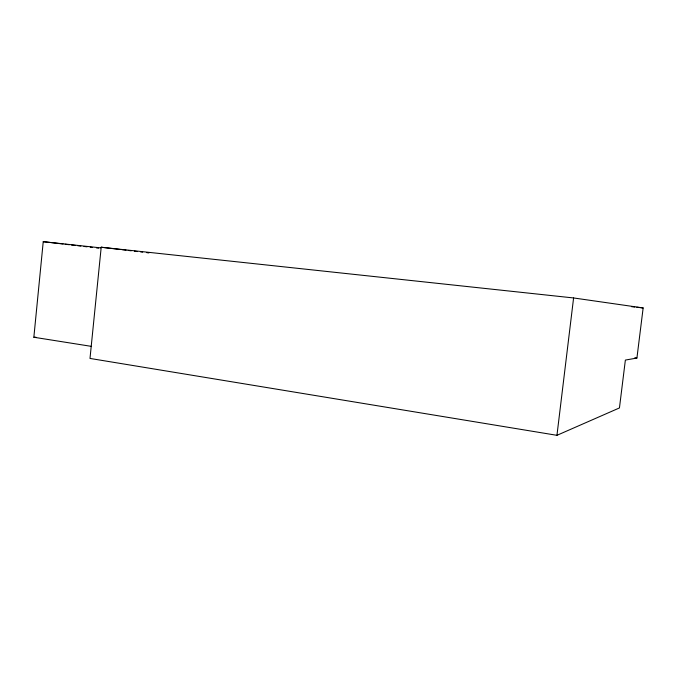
<?xml version="1.0" encoding="UTF-8"?>
<svg xmlns="http://www.w3.org/2000/svg" width="677" height="677" viewBox="0 0 677 677"><rect width="100%" height="100%" fill="white"/><g stroke="black" fill="none" stroke-linecap="round" stroke-linejoin="round"><path stroke-width="1.02" d="M91.31 346.353L33.85 337.248L43.235 241.681L100.729 247.875M101.203 247.232L89.999 358.438L556.951 435.319L619.447 407.935L625.37 360.071L636.922 358.048L643.15 307.942L573.597 297.956L101.203 247.232L119.871 249.458M556.951 435.319L573.597 297.956M33.85 337.248L35.957 337.231M631.599 306.689L634.747 307.028M636.845 307.256L643.15 307.942M43.235 241.681L63.088 244.008M65.17 244.253L69.35 244.735M71.44 244.981L75.621 245.472M77.711 245.717L80.842 246.089M83.973 246.453L87.105 246.817M90.244 247.19L92.334 247.435M96.506 247.926L98.597 248.163M121.945 249.703L126.091 250.194M128.165 250.439L131.279 250.812M134.393 251.184L137.499 251.556M140.613 251.92L142.686 252.174M146.833 252.665L148.906 252.91M634.831 357.778L636.922 358.048"/></g></svg>
